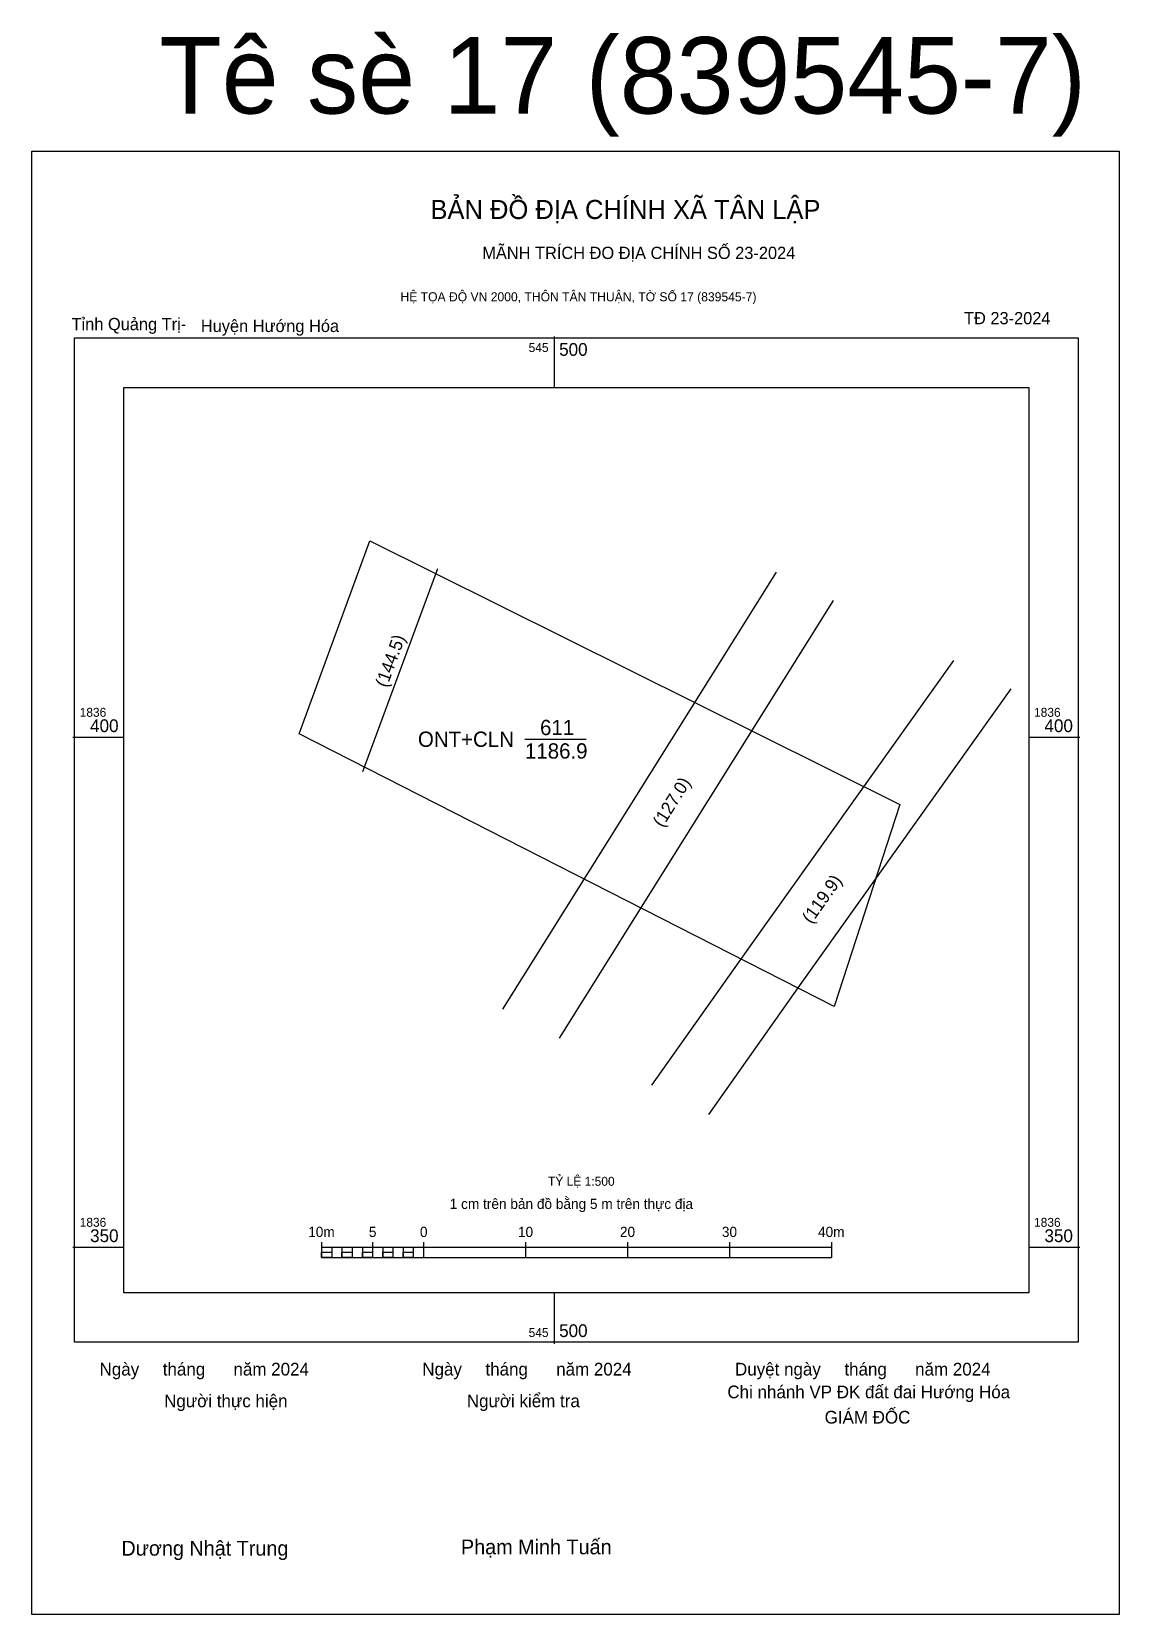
# Model space of a CAD drawing. Extents: x 545449 to 545555, y 1836314 to 1836469.
import ezdxf

# ---------------------------------------------------------------- set-up
doc = ezdxf.new("R2010")
doc.units = 0
for name, color, linetype in [('Level 10', 7, 'Continuous'), ('Level 12', 7, 'Continuous'), ('Level 13', 7, 'Continuous'), ('Level 15', 7, 'Continuous'), ('Level 23', 7, 'Continuous'), ('Level 27', 7, 'Continuous'), ('Level 50', 7, 'Continuous'), ('Level 59', 7, 'Continuous'), ('Level 6', 7, 'Continuous'), ('Level 62', 7, 'Continuous'), ('Level 63', 7, 'Continuous'), ('Level 9', 7, 'Continuous')]:
    doc.layers.add(name, color=color, linetype=linetype)

msp = doc.modelspace()

# ---------------------------------------------------------------- linework, layer by layer
at = {"layer": 'Level 10'}
msp.add_line((545497.15, 1836399.8), (545503.16, 1836399.8), dxfattribs=at)
msp.add_lwpolyline([(545527.47, 1836373.59), (545475, 1836400.33), (545481.93, 1836419.25), (545526.7, 1836396.99), (545533.9, 1836393.41)], close=True, dxfattribs=at)
at = {"layer": 'Level 15'}
msp.add_lwpolyline([(545448.77, 1836457.46), (545555.44, 1836457.46), (545555.44, 1836314), (545448.77, 1836314)], close=True, dxfattribs=at)
at = {"layer": 'Level 27'}
for p, q in [((545481.93, 1836419.25), (545481.93, 1836419.25)), ((545475, 1836400.33), (545475, 1836400.33)), ((545526.7, 1836396.99), (545526.7, 1836397)), ((545527.47, 1836373.59), (545527.46, 1836373.59))]:
    msp.add_line(p, q, dxfattribs=at)
at = {"layer": 'Level 50'}
msp.add_line((545488.57, 1836416.51), (545481.23, 1836396.59), dxfattribs=at)
at = {"layer": 'Level 59'}
for points in [[(545494.98, 1836373.32), (545521.82, 1836416.17)], [(545500.53, 1836370.49), (545527.41, 1836413.39)], [(545509.59, 1836365.87), (545519.28, 1836379.55), (545539.2, 1836407.53)], [(545515.17, 1836363.02), (545524.34, 1836375.97), (545544.82, 1836404.74)]]:
    msp.add_lwpolyline(points, dxfattribs=at)
at = {"layer": 'Level 62'}
msp.add_lwpolyline([(545457.82, 1836434.29), (545546.58, 1836434.29), (545546.58, 1836345.54), (545457.82, 1836345.54)], close=True, dxfattribs=at)
at = {"layer": 'Level 63'}
for p, q in [((545500, 1836439.29), (545500, 1836434.29)), ((545452.82, 1836400), (545457.82, 1836400)), ((545546.58, 1836400), (545551.58, 1836400)), ((545452.82, 1836350), (545457.82, 1836350)), ((545477.2, 1836350.5), (545477.2, 1836349)), ((545477.2, 1836350), (545527.2, 1836350)), ((545478.2, 1836350), (545478.2, 1836349)), ((545479.2, 1836350), (545479.2, 1836349)), ((545480.2, 1836350), (545480.2, 1836349)), ((545481.2, 1836350), (545481.2, 1836349)), ((545482.2, 1836350.5), (545482.2, 1836349)), ((545482.2, 1836350), (545482.2, 1836349)), ((545483.2, 1836350), (545483.2, 1836349)), ((545484.2, 1836350), (545484.2, 1836349)), ((545485.2, 1836350), (545485.2, 1836349)), ((545486.2, 1836350), (545486.2, 1836349)), ((545487.2, 1836350.5), (545487.2, 1836349)), ((545487.2, 1836350), (545487.2, 1836349)), ((545497.2, 1836350.5), (545497.2, 1836349)), ((545507.2, 1836350.5), (545507.2, 1836349)), ((545517.2, 1836350.5), (545517.2, 1836349)), ((545527.2, 1836350.5), (545527.2, 1836349)), ((545546.58, 1836350), (545551.58, 1836350)), ((545477.2, 1836349), (545527.2, 1836349)), ((545500, 1836345.54), (545500, 1836340.54))]:
    msp.add_line(p, q, dxfattribs=at)
for points in [[(545452.98, 1836439.14), (545551.42, 1836439.14), (545551.42, 1836340.69), (545452.98, 1836340.69)], [(545477.2, 1836349.5), (545478.2, 1836349.5), (545478.2, 1836349), (545477.2, 1836349)], [(545477.2, 1836349.5), (545478.2, 1836349.5), (545478.2, 1836349), (545477.2, 1836349)], [(545479.2, 1836349.5), (545480.2, 1836349.5), (545480.2, 1836349), (545479.2, 1836349)], [(545481.2, 1836349.5), (545482.2, 1836349.5), (545482.2, 1836349), (545481.2, 1836349)], [(545483.2, 1836349.5), (545484.2, 1836349.5), (545484.2, 1836349), (545483.2, 1836349)], [(545485.2, 1836349.5), (545486.2, 1836349.5), (545486.2, 1836349), (545485.2, 1836349)]]:
    msp.add_lwpolyline(points, close=True, dxfattribs=at)

# ---------------------------------------------------------------- texts
at = {"layer": 'Level 12'}
msp.add_text('ONT+CLN', height=1.5, dxfattribs=at).set_placement((545486.65, 1836399.05))
at = {"layer": 'Level 13'}
for s, p in [('611', (545498.63, 1836400.2)), ('1186.9', (545497.15, 1836397.9))]:
    msp.add_text(s, height=1.5, dxfattribs=at).set_placement(p)
at = {"layer": 'Level 23'}
for s, rotation, p in [('(144.5)', 69.7623, (545483.6, 1836404.8)), ('(127.0)', 57.9309, (545510.65, 1836391.08)), ('(119.9)', 54.5551, (545525.24, 1836381.63))]:
    msp.add_text(s, height=1.25, rotation=rotation, dxfattribs=at).set_placement(p)
at = {"layer": 'Level 6'}
msp.add_text('TỶ LỆ 1:500', height=0.879, dxfattribs=at).set_placement((545499.41, 1836356.02))
at = {"layer": 'Level 63'}
for s, height, p in [('Tê sè 17 (839545-7)', 7.5, (545461.29, 1836461.14)), ('BẢN ĐỒ ĐỊA CHÍNH XÃ TÂN LẬP', 1.8718, (545487.88, 1836450.8)), ('MÃNH TRÍCH ĐO ĐỊA CHÍNH SỐ 23-2024', 1.2011, (545492.96, 1836446.88)), ('HỆ TỌA ĐỘ VN 2000, THÔN TÂN THUẬN, TỜ SỐ 17 (839545-7)', 0.8891, (545484.94, 1836442.73)), ('545', 0.875, (545497.51, 1836437.76)), ('500', 1.25, (545500.5, 1836437.39)), ('1836', 0.875, (545453.48, 1836402)), ('1836', 0.875, (545547.08, 1836402)), ('400', 1.25, (545454.5, 1836400.5)), ('400', 1.25, (545548.1, 1836400.5)), ('1 cm trên bản đồ bằng 5 m trên thực địa', 1, (545489.77, 1836353.75)), ('1836', 0.875, (545453.48, 1836352)), ('1836', 0.875, (545547.08, 1836352)), ('350', 1.25, (545454.5, 1836350.5)), ('10m', 1, (545475.89, 1836351)), ('5', 1, (545481.84, 1836351)), ('0', 1, (545486.85, 1836351)), ('10', 1, (545496.46, 1836351)), ('20', 1, (545506.46, 1836351)), ('30', 1, (545516.46, 1836351)), ('40m', 1, (545525.89, 1836351)), ('350', 1.25, (545548.1, 1836350.5)), ('545', 0.875, (545497.51, 1836341.19)), ('500', 1.25, (545500.5, 1836341.19)), ('Ngày     tháng      năm 2024', 1.2442, (545455.43, 1836337.42)), ('Ngày     tháng      năm 2024', 1.2442, (545487.08, 1836337.42)), ('Duyệt ngày     tháng      năm 2024', 1.2442, (545517.75, 1836337.42)), ('Người thực hiện', 1.2442, (545461.76, 1836334.31)), ('Người kiểm tra', 1.2442, (545491.45, 1836334.31)), ('Chi nhánh VP ĐK đất đai Hướng Hóa', 1.2442, (545517, 1836335.19)), ('GIÁM ĐỐC', 1.244, (545526.54, 1836332.71)), ('Phạm Minh Tuấn', 1.4512, (545490.87, 1836319.89)), ('Dương Nhật Trung', 1.4512, (545457.57, 1836319.76))]:
    msp.add_text(s, height=height, dxfattribs=at).set_placement(p)
at = {"layer": 'Level 9'}
for s, height, p in [('Tỉnh Quảng Trị-', 1.2011, (545452.68, 1836439.9)), ('Huyện Hướng Hóa', 1.2011, (545465.36, 1836439.72)), ('TĐ 23-2024', 1.201, (545540.21, 1836440.48))]:
    msp.add_text(s, height=height, dxfattribs=at).set_placement(p)

doc.saveas('drawing.dxf')
